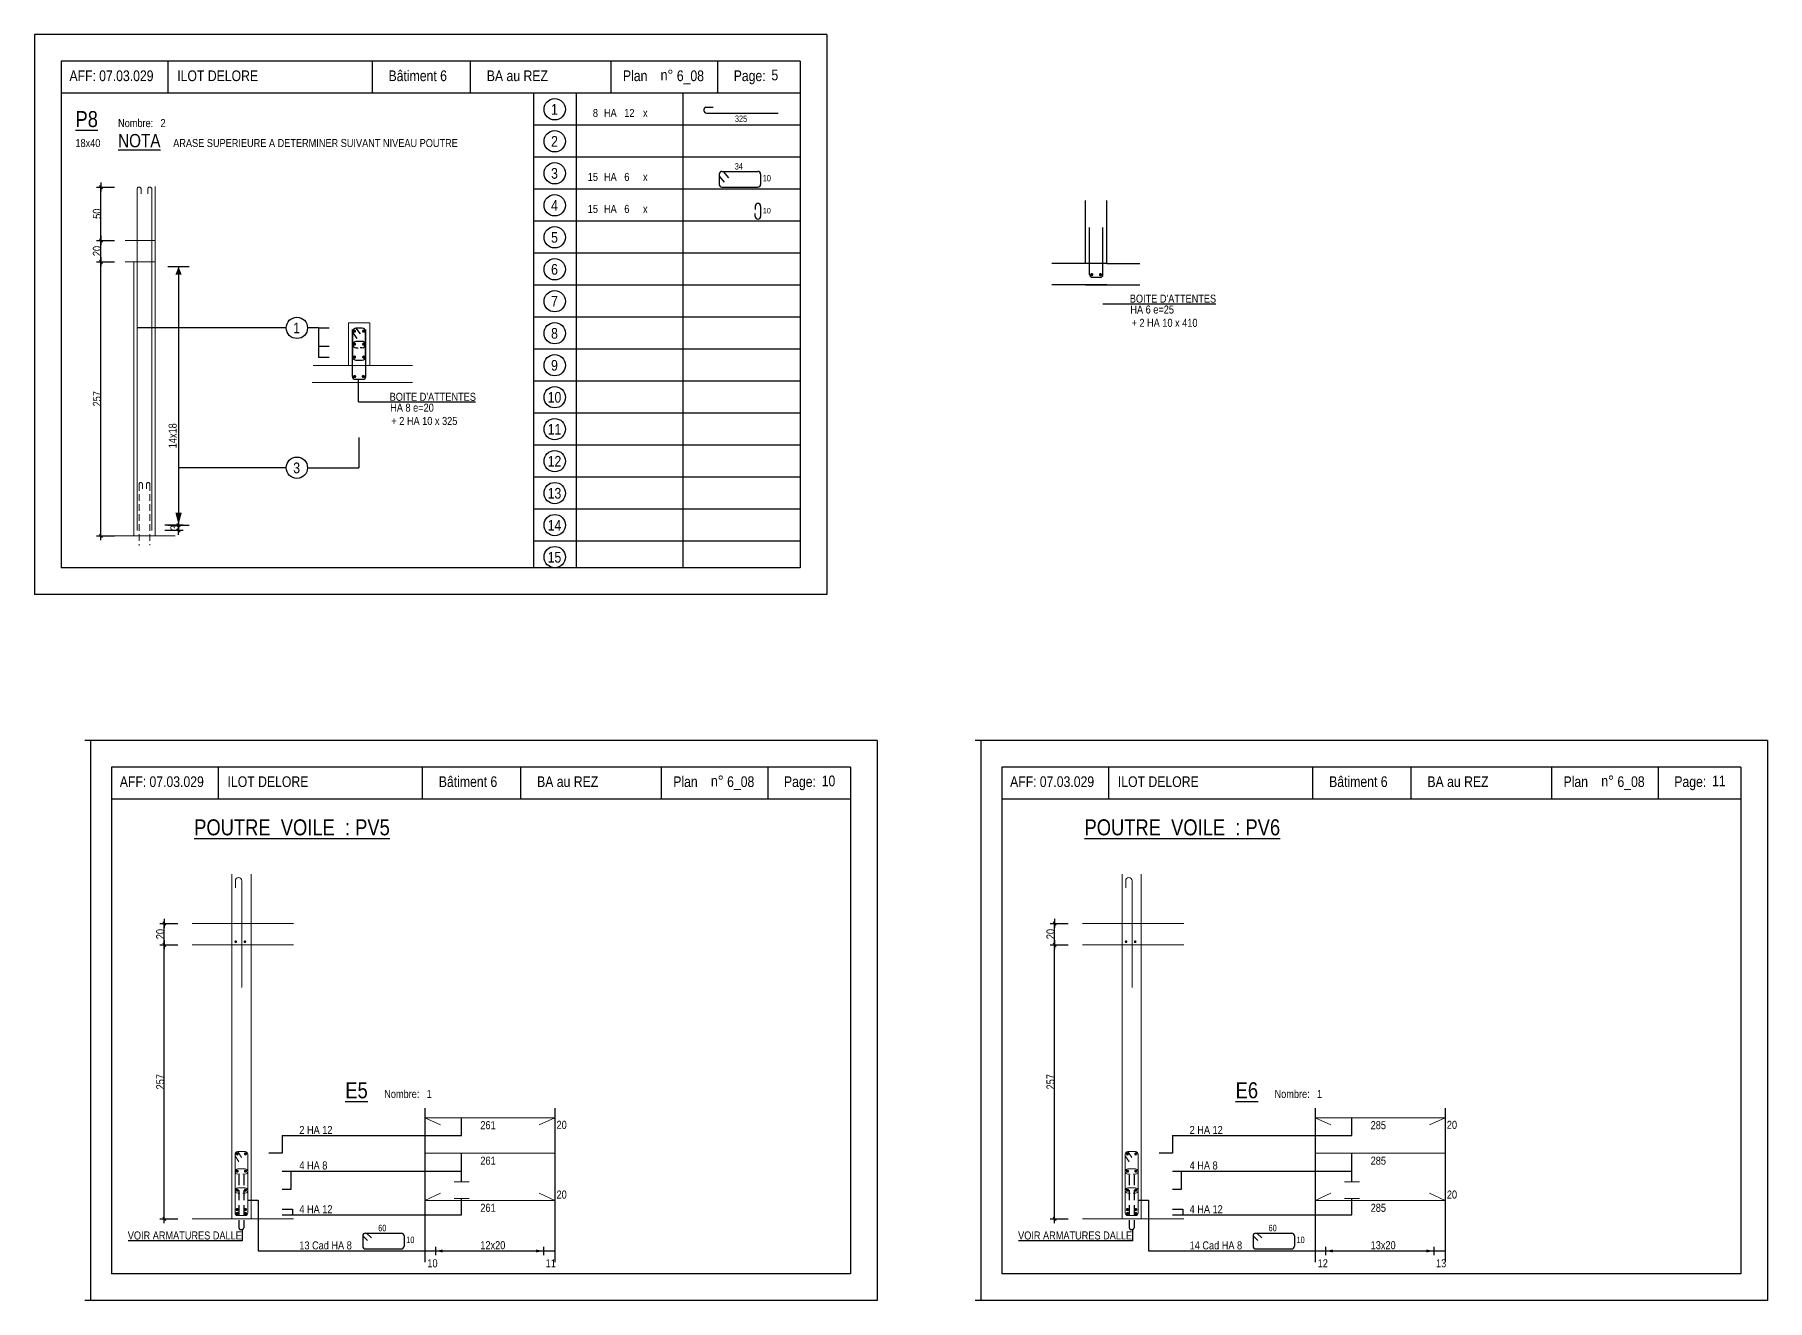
# Model space of a CAD drawing. Header units: metres. Extents: x -9927 to 45032, y -190416 to 12166.
# Drawn here: x 7102 to 10351, y -66940 to -64566 of the extents above; entities that cross this region are included whole.
import ezdxf
from ezdxf.enums import TextEntityAlignment as Align

# ---------------------------------------------------------------- set-up
doc = ezdxf.new("R2010")
doc.units = ezdxf.units.M
doc.header["$PDMODE"] = 65
doc.linetypes.add('CACHE2', pattern=[0.1875, 0.125, -0.0625])
for name, color, linetype in [('01_cote_gen', 4, 'Continuous'), ('01_fenetres', 171, 'Continuous'), ('01_linteaux', 3, 'Continuous'), ('01_sem', 42, 'Continuous'), ('01_texte', 230, 'Continuous'), ('AA_COTES', 2, 'Continuous')]:
    doc.layers.add(name, color=color, linetype=linetype)
doc.styles.add('STYLE2', font='ARIALN.TTF')
doc.dimstyles.new('JB25', dxfattribs={"dimscale": 0.1, "dimtxt": 150, "dimasz": 17, "dimexe": 0.1, "dimexo": 0.1, "dimgap": 0.09, "dimtad": 1, "dimdec": 1, "dimlfac": 0.5, "dimdsep": 46, "dimtxsty": 'STYLE2', "dimblk1": 'BOND_G', "dimblk2": 'BOND_D', "dimsah": 1, "dimcen": 1.5, "dimdle": 0.01, "dimse1": 1, "dimse2": 1, "dimclrd": 4, "dimclre": 2, "dimclrt": 5, "dimadec": 0, "dimazin": 0, "dimtfac": 2.333333, "dimtdec": 1, "dimtix": 1, "dimtmove": 2, "dimatfit": 3, "dimldrblk": 'BOND_G', "dimfxl": 1, "dimtolj": 1, "dimtzin": 0, "dimarcsym": 0})

# ---------------------------------------------------------------- blocks, each defined once
blk = doc.blocks.new('BOND_G')
at = {"layer": 'AA_COTES', "color": 0}
for p, q in [((5, 0), (-5, 0)), ((1.8, 1.8), (-1.8, -1.8)), ((0, -5), (0, 15))]:
    blk.add_line(p, q, dxfattribs=at)
blk = doc.blocks.new('BOND_D')
at = {"layer": 'AA_COTES', "color": 0}
for p, q in [((5, 0), (-5, 0)), ((-1.8, -1.8), (1.8, 1.8)), ((0, 5), (0, -15))]:
    blk.add_line(p, q, dxfattribs=at)
blk = doc.blocks.new('*D669')
at = {"layer": '01_cote_gen', "color": 4, "linetype": 'Continuous', "lineweight": -2, "transparency": 16777216}
blk.add_line((7226.5, -65503.8), (7226.5, -64993.2), dxfattribs=at)
at = {"layer": 'DEFPOINTS', "color": 0, "linetype": 'Continuous', "lineweight": 0, "transparency": 16777216}
for p in [(7226.5, -64991.5), (7235, -64991.5), (7244.6, -65505.5)]:
    blk.add_point(p, dxfattribs=at)
at = {"layer": '01_cote_gen', "color": 4, "linetype": 'Continuous', "lineweight": -2, "transparency": 16777216, "xscale": 1.7, "yscale": 1.7, "zscale": 1.7}
for name, p, rotation in [('BOND_D', (7226.5, -64991.5), 90), ('BOND_G', (7226.5, -65505.5), 270)]:
    blk.add_blockref(name, p, dxfattribs=dict(at, rotation=rotation))
at = {"layer": '01_cote_gen', "color": 5, "linetype": 'Continuous', "lineweight": 0, "transparency": 16777216, "insert": (7218.9, -65248.5), "char_height": 15, "attachment_point": 5, "rotation": 90, "style": 'STYLE2'}
blk.add_mtext('\\A1;257', dxfattribs=at)
blk = doc.blocks.new('*D670')
at = {"layer": '01_cote_gen', "color": 4, "linetype": 'Continuous', "lineweight": -2, "transparency": 16777216}
blk.add_line((7371.9, -65487.2), (7371.9, -65493.8), dxfattribs=at)
at = {"layer": 'DEFPOINTS', "color": 0, "linetype": 'Continuous', "lineweight": 0, "transparency": 16777216}
for p in [(7365.1, -65485.5), (7322, -65495.5), (7371.9, -65495.5)]:
    blk.add_point(p, dxfattribs=at)
at = {"layer": '01_cote_gen', "color": 4, "linetype": 'Continuous', "lineweight": -2, "transparency": 16777216, "xscale": 1.7, "yscale": 1.7, "zscale": 1.7}
for name, p, rotation in [('BOND_G', (7371.9, -65485.5), 90), ('BOND_D', (7371.9, -65495.5), 270)]:
    blk.add_blockref(name, p, dxfattribs=dict(at, rotation=rotation))
at = {"layer": '01_cote_gen', "color": 5, "linetype": 'Continuous', "lineweight": 0, "transparency": 16777216, "insert": (7364.2, -65490.5), "char_height": 15, "attachment_point": 5, "rotation": 90, "style": 'STYLE2'}
blk.add_mtext('\\A1;3', dxfattribs=at)
blk = doc.blocks.new('*D671')
at = {"layer": '01_cote_gen', "color": 4, "linetype": 'Continuous', "lineweight": -2, "transparency": 16777216}
blk.add_line((7226.5, -64989.8), (7226.5, -64953.2), dxfattribs=at)
at = {"layer": 'DEFPOINTS', "color": 0, "linetype": 'Continuous', "lineweight": 0, "transparency": 16777216}
for p in [(7226.5, -64951.5), (7314, -64951.5), (7314, -64991.5)]:
    blk.add_point(p, dxfattribs=at)
at = {"layer": '01_cote_gen', "color": 4, "linetype": 'Continuous', "lineweight": -2, "transparency": 16777216, "xscale": 1.7, "yscale": 1.7, "zscale": 1.7}
for name, p, rotation in [('BOND_D', (7226.5, -64951.5), 90), ('BOND_G', (7226.5, -64991.5), 270)]:
    blk.add_blockref(name, p, dxfattribs=dict(at, rotation=rotation))
at = {"layer": '01_cote_gen', "color": 5, "linetype": 'Continuous', "lineweight": 0, "transparency": 16777216, "insert": (7218.9, -64971.5), "char_height": 15, "attachment_point": 5, "rotation": 90, "style": 'STYLE2'}
blk.add_mtext('\\A1;20', dxfattribs=at)
blk = doc.blocks.new('*D672')
at = {"layer": '01_cote_gen', "color": 4, "linetype": 'Continuous', "lineweight": -2, "transparency": 16777216}
blk.add_line((7226.5, -64949.8), (7226.5, -64853.2), dxfattribs=at)
at = {"layer": 'DEFPOINTS', "color": 0, "linetype": 'Continuous', "lineweight": 0, "transparency": 16777216}
for p in [(7226.5, -64851.5), (7318, -64851.5), (7278.5, -64951.5)]:
    blk.add_point(p, dxfattribs=at)
at = {"layer": '01_cote_gen', "color": 4, "linetype": 'Continuous', "lineweight": -2, "transparency": 16777216, "xscale": 1.7, "yscale": 1.7, "zscale": 1.7}
for name, p, rotation in [('BOND_D', (7226.5, -64851.5), 90), ('BOND_G', (7226.5, -64951.5), 270)]:
    blk.add_blockref(name, p, dxfattribs=dict(at, rotation=rotation))
at = {"layer": '01_cote_gen', "color": 5, "linetype": 'Continuous', "lineweight": 0, "transparency": 16777216, "insert": (7218.9, -64901.5), "char_height": 15, "attachment_point": 5, "rotation": 90, "style": 'STYLE2'}
blk.add_mtext('\\A1;50', dxfattribs=at)
blk = doc.blocks.new('*D683')
at = {"layer": '01_cote_gen', "color": 4, "linetype": 'Continuous', "lineweight": -2, "transparency": 16777216}
blk.add_line((7345.2, -66784.9), (7345.2, -66274.3), dxfattribs=at)
at = {"layer": 'DEFPOINTS', "color": 0, "linetype": 'Continuous', "lineweight": 0, "transparency": 16777216}
for p in [(7345.2, -66272.6), (7404.8, -66272.6), (7397.7, -66786.6)]:
    blk.add_point(p, dxfattribs=at)
at = {"layer": '01_cote_gen', "color": 4, "linetype": 'Continuous', "lineweight": -2, "transparency": 16777216, "xscale": 1.7, "yscale": 1.7, "zscale": 1.7}
for name, p, rotation in [('BOND_D', (7345.2, -66272.6), 90), ('BOND_G', (7345.2, -66786.6), 270)]:
    blk.add_blockref(name, p, dxfattribs=dict(at, rotation=rotation))
at = {"layer": '01_cote_gen', "color": 5, "linetype": 'Continuous', "lineweight": 0, "transparency": 16777216, "insert": (7337.6, -66529.6), "char_height": 15, "attachment_point": 5, "rotation": 90, "style": 'STYLE2'}
blk.add_mtext('\\A1;257', dxfattribs=at)
blk = doc.blocks.new('*D684')
at = {"layer": '01_cote_gen', "color": 4, "linetype": 'Continuous', "lineweight": -2, "transparency": 16777216}
blk.add_line((7345.2, -66270.9), (7345.2, -66234.3), dxfattribs=at)
at = {"layer": 'DEFPOINTS', "color": 0, "linetype": 'Continuous', "lineweight": 0, "transparency": 16777216}
for p in [(7345.2, -66232.6), (7420.8, -66232.6), (7420.8, -66272.6)]:
    blk.add_point(p, dxfattribs=at)
at = {"layer": '01_cote_gen', "color": 4, "linetype": 'Continuous', "lineweight": -2, "transparency": 16777216, "xscale": 1.7, "yscale": 1.7, "zscale": 1.7}
for name, p, rotation in [('BOND_D', (7345.2, -66232.6), 90), ('BOND_G', (7345.2, -66272.6), 270)]:
    blk.add_blockref(name, p, dxfattribs=dict(at, rotation=rotation))
at = {"layer": '01_cote_gen', "color": 5, "linetype": 'Continuous', "lineweight": 0, "transparency": 16777216, "insert": (7337.6, -66252.6), "char_height": 15, "attachment_point": 5, "rotation": 90, "style": 'STYLE2'}
blk.add_mtext('\\A1;20', dxfattribs=at)
blk = doc.blocks.new('*D685')
at = {"layer": '01_cote_gen', "color": 4, "linetype": 'Continuous', "lineweight": -2, "transparency": 16777216}
blk.add_line((9014.4, -66784.9), (9014.4, -66274.3), dxfattribs=at)
at = {"layer": 'DEFPOINTS', "color": 0, "linetype": 'Continuous', "lineweight": 0, "transparency": 16777216}
for p in [(9014.4, -66272.6), (9074, -66272.6), (9066.9, -66786.6)]:
    blk.add_point(p, dxfattribs=at)
at = {"layer": '01_cote_gen', "color": 4, "linetype": 'Continuous', "lineweight": -2, "transparency": 16777216, "xscale": 1.7, "yscale": 1.7, "zscale": 1.7}
for name, p, rotation in [('BOND_D', (9014.4, -66272.6), 90), ('BOND_G', (9014.4, -66786.6), 270)]:
    blk.add_blockref(name, p, dxfattribs=dict(at, rotation=rotation))
at = {"layer": '01_cote_gen', "color": 5, "linetype": 'Continuous', "lineweight": 0, "transparency": 16777216, "insert": (9006.7, -66529.6), "char_height": 15, "attachment_point": 5, "rotation": 90, "style": 'STYLE2'}
blk.add_mtext('\\A1;257', dxfattribs=at)
blk = doc.blocks.new('*D686')
at = {"layer": '01_cote_gen', "color": 4, "linetype": 'Continuous', "lineweight": -2, "transparency": 16777216}
blk.add_line((9014.4, -66270.9), (9014.4, -66234.3), dxfattribs=at)
at = {"layer": 'DEFPOINTS', "color": 0, "linetype": 'Continuous', "lineweight": 0, "transparency": 16777216}
for p in [(9014.4, -66232.6), (9090, -66232.6), (9090, -66272.6)]:
    blk.add_point(p, dxfattribs=at)
at = {"layer": '01_cote_gen', "color": 4, "linetype": 'Continuous', "lineweight": -2, "transparency": 16777216, "xscale": 1.7, "yscale": 1.7, "zscale": 1.7}
for name, p, rotation in [('BOND_D', (9014.4, -66232.6), 90), ('BOND_G', (9014.4, -66272.6), 270)]:
    blk.add_blockref(name, p, dxfattribs=dict(at, rotation=rotation))
at = {"layer": '01_cote_gen', "color": 5, "linetype": 'Continuous', "lineweight": 0, "transparency": 16777216, "insert": (9006.7, -66252.6), "char_height": 15, "attachment_point": 5, "rotation": 90, "style": 'STYLE2'}
blk.add_mtext('\\A1;20', dxfattribs=at)

msp = doc.modelspace()

# ---------------------------------------------------------------- linework, layer by layer
at = {"layer": '01_cote_gen', "color": 2, "linetype": 'CACHE2', "lineweight": 0, "ltscale": 100}
for p, q in [((7298.02, -65408.5), (7298.02, -65524.06)), ((7304.02, -65408.5), (7304.02, -65417.47)), ((7312.02, -65408.5), (7312.02, -65417.47)), ((7318.02, -65408.5), (7318.02, -65523.21))]:
    msp.add_line(p, q, dxfattribs=at)
for centre in [(7301.02, -65408.5), (7315.02, -65408.5)]:
    msp.add_arc(centre, 3, 0, 180, dxfattribs=at)
at = {"layer": '01_fenetres', "ltscale": 30}
for p, q in [((7152.12, -64615.61), (7152.12, -65565.61)), ((7152.12, -64615.61), (7152.12, -65565.61)), ((7152.12, -64615.61), (7152.12, -65565.61)), ((8537.12, -64615.61), (7152.12, -64615.61)), ((7352.12, -64615.61), (7352.12, -64675.61)), ((7734.62, -64615.61), (7734.62, -64675.61)), ((7918.89, -64615.61), (7918.89, -64675.61)), ((8182.99, -64675.61), (8182.99, -64615.61)), ((8382.99, -64675.61), (8382.99, -64615.61)), ((8537.12, -64615.61), (8537.12, -65565.61)), ((8537.12, -64675.61), (7152.12, -64675.61)), ((8537.12, -65565.61), (7152.12, -65565.61)), ((7246.42, -65939.63), (7246.42, -66889.63)), ((8631.42, -65939.63), (7246.42, -65939.63)), ((7446.42, -65939.63), (7446.42, -65999.63)), ((7828.92, -65939.63), (7828.92, -65999.63)), ((8013.18, -65939.63), (8013.18, -65999.63)), ((8277.29, -65999.63), (8277.29, -65939.63)), ((8477.29, -65999.63), (8477.29, -65939.63)), ((8631.42, -65939.63), (8631.42, -66889.63)), ((8915.6, -65939.63), (8915.6, -66889.63)), ((10300.6, -65939.63), (8915.6, -65939.63)), ((9115.6, -65939.63), (9115.6, -65999.63)), ((9498.1, -65939.63), (9498.1, -65999.63)), ((9682.36, -65939.63), (9682.36, -65999.63)), ((9946.47, -65999.63), (9946.47, -65939.63)), ((10146.47, -65999.63), (10146.47, -65939.63)), ((10300.6, -65939.63), (10300.6, -66889.63)), ((8631.42, -65999.63), (7246.42, -65999.63)), ((10300.6, -65999.63), (8915.6, -65999.63)), ((8631.42, -66889.63), (7246.42, -66889.63)), ((10300.6, -66889.63), (8915.6, -66889.63))]:
    msp.add_line(p, q, dxfattribs=at)
at = {"layer": '01_linteaux', "linetype": 'Continuous'}
for p, q in [((8360.67, -64701.86), (8374.41, -64701.86)), ((8361.9, -64712.85), (8496.21, -64712.85)), ((8385.57, -64827.14), (8385.57, -64846.75)), ((8385.57, -64831.28), (8394.76, -64842.61)), ((8390.57, -64822.14), (8458.16, -64822.14)), ((8393.26, -64822.14), (8403.24, -64834.45)), ((8463.16, -64827.14), (8463.16, -64846.75)), ((8390.57, -64851.75), (8458.16, -64851.75)), ((8453.16, -64887.14), (8453.16, -64893.51)), ((8453.16, -64906.75), (8453.16, -64900.91)), ((8463.16, -64887.14), (8463.16, -64906.75)), ((9072.54, -64994.96), (9072.54, -64876.4)), ((9112.54, -64994.96), (9112.54, -64876.4)), ((9080.04, -65015.79), (9080.04, -64927.46)), ((9105.04, -65015.79), (9105.04, -64927.46)), ((9112.54, -64994.96), (9009.11, -64994.96)), ((9112.54, -64994.96), (9174.27, -64994.96)), ((9085.04, -65020.79), (9100.04, -65020.79)), ((9112.54, -65034.96), (9009.11, -65034.96)), ((9072.54, -65034.96), (9174.27, -65034.96)), ((7697.94, -65206.9), (7697.94, -65118.57)), ((7722.94, -65206.9), (7722.94, -65118.57)), ((7702.94, -65211.9), (7717.94, -65211.9)), ((7717.2, -66818.52), (7717.2, -66838.13)), ((7717.2, -66818.52), (7726.21, -66827.51)), ((7722.2, -66813.52), (7789.79, -66813.52)), ((7724.39, -66813.52), (7733.4, -66822.51)), ((7794.79, -66818.52), (7794.79, -66838.13)), ((9386.38, -66818.52), (9386.38, -66838.13)), ((9386.38, -66818.52), (9395.39, -66827.51)), ((9391.38, -66813.52), (9458.97, -66813.52)), ((9393.57, -66813.52), (9402.58, -66822.51)), ((9463.97, -66818.52), (9463.97, -66838.13)), ((7722.2, -66843.13), (7789.79, -66843.13)), ((9391.38, -66843.13), (9458.97, -66843.13))]:
    msp.add_line(p, q, dxfattribs=at)
at = {"layer": '01_linteaux', "linetype": 'Continuous', "const_width": 3, "flags": 128}
for points in [[(9082.58, -65015.75, -1), (9085.58, -65015.75, -1)], [(9098.92, -65015.75, -1), (9101.92, -65015.75, -1)], [(7700.48, -65206.86, -1), (7703.48, -65206.86, -1)], [(7716.82, -65206.86, -1), (7719.82, -65206.86, -1)]]:
    msp.add_lwpolyline(points, format="xyb", close=True, dxfattribs=at)
at = {"layer": '01_linteaux', "linetype": 'Continuous'}
for centre, start, end in [((8361.77, -64706.74), 102.77382, 192.77382), ((8361.9, -64707.85), 180, 270), ((8390.57, -64827.14), 90, 180), ((8458.16, -64827.14), 0, 90), ((8390.57, -64846.75), 180, 270), ((8458.16, -64846.75), 270, 0), ((8458.16, -64887.14), 90, 180), ((8458.16, -64887.14), 0, 90), ((8458.16, -64906.75), 180, 270), ((8458.16, -64906.75), 270, 0), ((9085.04, -65015.79), 180, 270), ((9100.04, -65015.79), 270, 0), ((7702.94, -65206.9), 180, 270), ((7717.94, -65206.9), 270, 0), ((7722.2, -66818.52), 90, 180), ((7789.79, -66818.52), 0, 90), ((9391.38, -66818.52), 90, 180), ((9458.97, -66818.52), 0, 90), ((7722.2, -66838.13), 180, 270), ((7789.79, -66838.13), 270, 0), ((9391.38, -66838.13), 180, 270), ((9458.97, -66838.13), 270, 0)]:
    msp.add_arc(centre, 5, start, end, dxfattribs=at)
at = {"layer": '01_sem', "color": 2, "lineweight": 0, "ltscale": 7}
for p, q in [((7294.02, -64855.5), (7294.02, -65495.5)), ((7302.02, -64855.5), (7302.02, -64863.9)), ((7314.02, -64855.5), (7314.02, -64863.9)), ((7322.02, -64855.5), (7322.02, -65495.5)), ((7328.02, -64850.54), (7328.02, -65505.5)), ((7328.02, -64951.5), (7271.64, -64951.5)), ((7288.02, -64991.5), (7271.58, -64991.5)), ((7288.02, -64991.5), (7288.02, -65505.5)), ((7328.02, -64991.5), (7288.02, -64991.5)), ((7690.44, -65186.07), (7690.44, -65106.07)), ((7730.44, -65106.07), (7690.44, -65106.07)), ((7690.44, -65186.07), (7690.44, -65106.07)), ((7730.44, -65106.07), (7690.44, -65106.07)), ((7730.44, -65186.07), (7730.44, -65106.07)), ((7690.44, -65186.07), (7624.35, -65186.07)), ((7690.44, -65186.07), (7730.44, -65186.07)), ((7690.44, -65186.07), (7730.44, -65186.07)), ((7730.44, -65186.07), (7810.74, -65186.07)), ((7622.26, -65218.07), (7810.74, -65218.07)), ((7365.57, -65505.5), (7232.29, -65505.5)), ((7471.75, -66140.45), (7471.75, -66786.62)), ((7478.43, -66152.62), (7478.43, -66165.7)), ((7490.43, -66152.62), (7490.43, -66352.62)), ((7507.75, -66140.45), (7507.75, -66786.62)), ((9140.93, -66140.45), (9140.93, -66786.62)), ((9147.61, -66152.62), (9147.61, -66165.7)), ((9159.61, -66152.62), (9159.61, -66352.62)), ((9176.93, -66140.45), (9176.93, -66786.62)), ((7397.7, -66232.62), (7587.69, -66232.62)), ((9066.88, -66232.62), (9256.87, -66232.62)), ((7397.7, -66272.62), (7587.69, -66272.62)), ((9066.88, -66272.62), (9256.87, -66272.62)), ((7833.63, -66597.09), (8077.11, -66597.09)), ((7833.63, -66597.09), (7862.95, -66610.43)), ((8077.11, -66597.09), (8047.78, -66610.43)), ((9502.81, -66597.09), (9746.29, -66597.09)), ((9502.81, -66597.09), (9532.13, -66610.43)), ((9746.29, -66597.09), (9716.96, -66610.43)), ((7477.75, -66665.62), (7477.75, -66775.62)), ((7477.75, -66668.41), (7485.1, -66679.6)), ((7482.75, -66660.62), (7496.75, -66660.62)), ((7482.75, -66660.62), (7490.1, -66671.82)), ((7501.75, -66665.62), (7501.75, -66775.62)), ((7833.63, -66663.65), (8077.11, -66663.65)), ((9146.93, -66665.62), (9146.93, -66775.62)), ((9146.93, -66668.41), (9154.28, -66679.6)), ((9151.93, -66660.62), (9165.93, -66660.62)), ((9151.93, -66660.62), (9159.28, -66671.82)), ((9170.93, -66665.62), (9170.93, -66775.62)), ((9502.81, -66663.65), (9746.29, -66663.65)), ((7482.75, -66692.96), (7496.75, -66692.96)), ((7482.75, -66702.96), (7487.09, -66702.96)), ((7496.75, -66702.96), (7492.41, -66702.96)), ((7888.6, -66717.11), (7916.75, -66717.11)), ((9151.93, -66692.96), (9165.93, -66692.96)), ((9151.93, -66702.96), (9156.27, -66702.96)), ((9165.93, -66702.96), (9161.59, -66702.96)), ((9557.78, -66717.11), (9585.93, -66717.11)), ((7482.75, -66728.65), (7496.75, -66728.65)), ((7482.75, -66738.65), (7487.09, -66738.65)), ((7496.75, -66738.65), (7492.41, -66738.65)), ((7833.63, -66752.03), (7862.95, -66738.69)), ((7833.63, -66752.03), (8077.11, -66752.03)), ((7888.6, -66748.38), (7916.75, -66748.38)), ((8077.11, -66752.03), (8047.78, -66738.69)), ((9151.93, -66728.65), (9165.93, -66728.65)), ((9151.93, -66738.65), (9156.27, -66738.65)), ((9165.93, -66738.65), (9161.59, -66738.65)), ((9502.81, -66752.03), (9532.13, -66738.69)), ((9502.81, -66752.03), (9746.29, -66752.03)), ((9557.78, -66748.38), (9585.93, -66748.38)), ((9746.29, -66752.03), (9716.96, -66738.69)), ((7397.7, -66786.62), (7587.69, -66786.62)), ((7414.33, -66786.62), (7566.63, -66786.62)), ((7482.75, -66780.62), (7496.75, -66780.62)), ((9066.88, -66786.62), (9256.87, -66786.62)), ((9083.51, -66786.62), (9235.81, -66786.62)), ((9151.93, -66780.62), (9165.93, -66780.62))]:
    msp.add_line(p, q, dxfattribs=at)
at = {"layer": '01_sem', "color": 2, "lineweight": 0, "ltscale": 7, "flags": 128}
for points, const_width in [([(7477.95, -66266.92, 1), (7480.45, -66266.92, 1)], 2.5), ([(7494.97, -66266.92, 1), (7497.47, -66266.92, 1)], 2.5), ([(9147.13, -66266.92, 1), (9149.63, -66266.92, 1)], 2.5), ([(9164.15, -66266.92, 1), (9166.65, -66266.92, 1)], 2.5), ([(7480.27, -66664.93, 1), (7483.27, -66664.93, 1)], 3), ([(7495.91, -66664.93, 1), (7498.91, -66664.93, 1)], 3), ([(9149.45, -66664.93, 1), (9152.45, -66664.93, 1)], 3), ([(9165.08, -66664.93, 1), (9168.08, -66664.93, 1)], 3), ([(7480.27, -66697.27, 1), (7483.27, -66697.27, 1)], 3), ([(7495.91, -66697.27, 1), (7498.91, -66697.27, 1)], 3), ([(9149.45, -66697.27, 1), (9152.45, -66697.27, 1)], 3), ([(9165.08, -66697.27, 1), (9168.08, -66697.27, 1)], 3), ([(7480.27, -66732.96, 1), (7483.27, -66732.96, 1)], 3), ([(7495.91, -66732.96, 1), (7498.91, -66732.96, 1)], 3), ([(9149.45, -66732.96, 1), (9152.45, -66732.96, 1)], 3), ([(9165.08, -66732.96, 1), (9168.08, -66732.96, 1)], 3), ([(7480.27, -66769.36, 1), (7483.27, -66769.36, 1)], 3), ([(7480.27, -66776.78, 1), (7483.27, -66776.78, 1)], 3), ([(7495.91, -66769.36, 1), (7498.91, -66769.36, 1)], 3), ([(7495.91, -66776.78, 1), (7498.91, -66776.78, 1)], 3), ([(9149.45, -66769.36, 1), (9152.45, -66769.36, 1)], 3), ([(9149.45, -66776.78, 1), (9152.45, -66776.78, 1)], 3), ([(9165.08, -66769.36, 1), (9168.08, -66769.36, 1)], 3), ([(9165.08, -66776.78, 1), (9168.08, -66776.78, 1)], 3)]:
    msp.add_lwpolyline(points, format="xyb", close=True, dxfattribs=dict(at, const_width=const_width))
at = {"layer": '01_sem', "color": 2, "lineweight": 0, "ltscale": 7}
for centre, radius, start, end in [((7298.02, -64855.5), 4, 0, 180), ((7318.02, -64855.5), 4, 0, 180), ((7484.43, -66152.62), 6, 90, 180), ((7484.43, -66152.62), 6, 0, 90), ((9153.61, -66152.62), 6, 90, 180), ((9153.61, -66152.62), 6, 0, 90), ((7482.75, -66665.62), 5, 90, 180), ((7496.75, -66665.62), 5, 0, 90), ((9151.93, -66665.62), 5, 90, 180), ((9165.93, -66665.62), 5, 0, 90), ((7482.75, -66697.96), 5, 90, 180), ((7482.75, -66697.96), 5, 180, 270), ((7496.75, -66697.96), 5, 0, 90), ((7496.75, -66697.96), 5, 270, 0), ((9151.93, -66697.96), 5, 90, 180), ((9151.93, -66697.96), 5, 180, 270), ((9165.93, -66697.96), 5, 0, 90), ((9165.93, -66697.96), 5, 270, 0), ((7482.75, -66733.65), 5, 90, 180), ((7482.75, -66733.65), 5, 180, 270), ((7496.75, -66733.65), 5, 0, 90), ((7496.75, -66733.65), 5, 270, 0), ((9151.93, -66733.65), 5, 90, 180), ((9151.93, -66733.65), 5, 180, 270), ((9165.93, -66733.65), 5, 0, 90), ((9165.93, -66733.65), 5, 270, 0), ((7482.75, -66775.62), 5, 180, 270), ((7496.75, -66775.62), 5, 270, 0), ((9151.93, -66775.62), 5, 180, 270), ((9165.93, -66775.62), 5, 270, 0)]:
    msp.add_arc(centre, radius, start, end, dxfattribs=at)
at = {"layer": '01_texte', "ltscale": 30}
for p, q in [((8587.12, -64565.61), (7102.12, -64565.61)), ((7102.12, -64565.61), (7102.12, -65615.61)), ((8587.12, -64565.61), (8587.12, -65615.61)), ((8587.12, -64565.61), (8587.12, -65615.61)), ((8037.12, -64675.61), (8037.12, -65565.61)), ((8117.12, -64675.61), (8117.12, -65565.61)), ((8317.12, -64675.61), (8317.12, -65565.61)), ((8537.12, -64735.61), (8037.12, -64735.61)), ((8537.12, -64795.61), (8037.12, -64795.61)), ((8537.12, -64855.61), (8037.12, -64855.61)), ((8537.12, -64915.61), (8037.12, -64915.61)), ((7351.75, -65000.78), (7392.07, -65000.78)), ((7371.91, -65000.78), (7371.91, -65492.37)), ((8537.12, -64975.61), (8037.12, -64975.61)), ((8537.12, -65035.61), (8037.12, -65035.61)), ((8537.12, -65095.61), (8037.12, -65095.61)), ((7698.44, -65170.07), (7698.44, -65122.07)), ((7698.44, -65124.62), (7706.43, -65135.35)), ((7716.44, -65116.07), (7704.44, -65116.07)), ((7704.44, -65116.07), (7712.43, -65126.8)), ((7722.44, -65170.07), (7722.44, -65122.07)), ((7716.44, -65141.01), (7704.44, -65141.01)), ((7704.44, -65153.01), (7708.62, -65153.01)), ((7716.44, -65153.01), (7712.25, -65153.01)), ((8537.12, -65155.61), (8037.12, -65155.61)), ((7704.44, -65176.07), (7716.44, -65176.07)), ((8537.12, -65215.61), (8037.12, -65215.61)), ((8537.12, -65275.61), (8037.12, -65275.61)), ((8537.12, -65335.61), (8037.12, -65335.61)), ((8537.12, -65395.61), (8037.12, -65395.61)), ((8537.12, -65455.61), (8037.12, -65455.61)), ((7351.75, -65485.5), (7392.07, -65485.5)), ((8537.12, -65515.61), (8037.12, -65515.61)), ((8587.12, -65615.61), (7102.12, -65615.61)), ((8681.42, -65889.63), (7196.42, -65889.63)), ((7206.83, -65889.63), (7206.83, -66939.63)), ((8681.42, -65889.63), (8681.42, -66939.63)), ((10350.6, -65889.63), (8865.6, -65889.63)), ((8876.01, -65889.63), (8876.01, -66939.63)), ((10350.6, -65889.63), (10350.6, -66939.63)), ((7833.63, -66579.15), (7833.63, -66868.13)), ((8077.11, -66579.15), (8077.11, -66868.13)), ((9502.81, -66579.15), (9502.81, -66868.13)), ((9746.29, -66579.15), (9746.29, -66868.13)), ((7902.64, -66630.5), (7902.64, -66597.09)), ((9571.82, -66630.5), (9571.82, -66597.09)), ((7566.22, -66630.5), (7902.64, -66630.5)), ((7566.22, -66630.5), (7566.22, -66663.43)), ((9235.4, -66630.5), (9571.82, -66630.5)), ((9235.4, -66630.5), (9235.4, -66663.43)), ((7566.22, -66663.43), (7541.23, -66663.43)), ((7902.64, -66717.11), (7902.64, -66663.65)), ((9235.4, -66663.43), (9210.4, -66663.43)), ((9571.82, -66717.11), (9571.82, -66663.65)), ((7566.22, -66697.06), (7902.64, -66697.06)), ((7582.41, -66697.06), (7582.41, -66731.92)), ((9235.4, -66697.06), (9571.82, -66697.06)), ((9251.59, -66697.06), (9251.59, -66731.92)), ((7501.75, -66751.59), (7520.92, -66751.59)), ((7520.92, -66751.59), (7520.92, -66846.99)), ((7582.41, -66731.92), (7565.91, -66731.92)), ((7902.64, -66779.13), (7902.64, -66748.38)), ((9170.93, -66751.59), (9190.1, -66751.59)), ((9190.1, -66751.59), (9190.1, -66846.99)), ((9251.59, -66731.92), (9235.09, -66731.92)), ((9571.82, -66779.13), (9571.82, -66748.38)), ((7566.22, -66779.13), (7902.64, -66779.13)), ((7566.41, -66768.66), (7585.77, -66768.66)), ((7585.77, -66768.66), (7585.77, -66779.13)), ((9235.4, -66779.13), (9571.82, -66779.13)), ((9235.59, -66768.66), (9254.94, -66768.66)), ((9254.94, -66768.66), (9254.94, -66779.13)), ((7491.04, -66806.68), (7491.04, -66827.9)), ((9160.22, -66806.68), (9160.22, -66827.9)), ((7491.04, -66827.9), (7277.25, -66827.9)), ((7520.92, -66846.99), (8077.11, -66846.99)), ((7853.34, -66838.93), (7853.34, -66854.57)), ((8056.02, -66838.93), (8056.02, -66854.57)), ((9160.22, -66827.9), (8946.43, -66827.9)), ((9190.1, -66846.99), (9746.29, -66846.99)), ((9522.52, -66838.93), (9522.52, -66854.57)), ((9725.2, -66838.93), (9725.2, -66854.57)), ((8681.42, -66939.63), (7196.42, -66939.63)), ((10350.6, -66939.63), (8865.6, -66939.63))]:
    msp.add_line(p, q, dxfattribs=at)
at = {"layer": '01_texte'}
for p, q in [((9105.04, -65070.32), (9316.36, -65070.32)), ((7573.74, -65115.58), (7294.02, -65115.58)), ((7634.22, -65115.58), (7613.74, -65115.58)), ((7634.22, -65115.58), (7634.22, -65170.56)), ((7634.22, -65115.58), (7654.23, -65115.58)), ((7634.22, -65149.86), (7654.23, -65149.86)), ((7634.22, -65170.56), (7654.23, -65170.56)), ((7709.46, -65254.37), (7709.46, -65211.9)), ((7709.46, -65254.37), (7928.69, -65254.37)), ((7709.65, -65321), (7709.65, -65378.02)), ((7573.74, -65378.02), (7371.91, -65378.02)), ((7613.74, -65378.02), (7709.65, -65378.02))]:
    msp.add_line(p, q, dxfattribs=at)
at = {"layer": '01_texte', "linetype": 'CACHE2', "ltscale": 150}
for p, q in [((7485.21, -66704.84), (7485.21, -66803.68)), ((7494.04, -66704.84), (7494.04, -66803.68)), ((9154.39, -66704.84), (9154.39, -66803.68)), ((9163.22, -66704.84), (9163.22, -66803.68)), ((7488.21, -66806.68), (7491.04, -66806.68)), ((9157.39, -66806.68), (9160.22, -66806.68))]:
    msp.add_line(p, q, dxfattribs=at)
at = {"layer": '01_texte', "ltscale": 30, "const_width": 3, "flags": 128}
for points in [[(7703.37, -65121.77, -1), (7700.37, -65121.77, -1)], [(7717.5, -65121.77, 1), (7720.5, -65121.77, 1)], [(7703.37, -65146.2, 1), (7700.37, -65146.2, 1)], [(7717.5, -65146.2, -1), (7720.5, -65146.2, -1)], [(7703.37, -65170.37, 1), (7700.37, -65170.37, 1)], [(7717.5, -65170.37, -1), (7720.5, -65170.37, -1)]]:
    msp.add_lwpolyline(points, format="xyb", close=True, dxfattribs=at)
at = {"layer": '01_texte'}
for centre in [(8077.12, -64705.61), (8077.12, -64765.61), (8077.12, -64825.61), (8077.12, -64885.61), (8077.12, -64945.61), (8077.12, -65005.61), (8077.12, -65065.61), (7593.74, -65115.58), (8077.12, -65125.61), (8077.12, -65185.61), (8077.12, -65245.61), (8077.12, -65305.61), (7593.74, -65378.02), (8077.12, -65365.61), (8077.12, -65425.61), (8077.12, -65485.61), (8077.12, -65545.61)]:
    msp.add_circle(centre, 20, dxfattribs=at)
at = {"layer": '01_texte', "ltscale": 30}
for centre, start, end in [((7704.44, -65122.07), 90.00091, 180), ((7716.44, -65122.07), 0, 90.00091), ((7704.44, -65147.01), 90.00091, 180), ((7704.44, -65147.01), 180, 269.99909), ((7716.44, -65147.01), 0, 90.00091), ((7716.44, -65147.01), 269.99909, 360), ((7704.44, -65170.07), 180, 270), ((7716.44, -65170.07), 270, 0)]:
    msp.add_arc(centre, 6, start, end, dxfattribs=at)
at = {"layer": '01_texte', "linetype": 'CACHE2', "ltscale": 150}
for centre, start, end in [((7488.21, -66803.68), 180, 270), ((7491.04, -66803.68), 270, 0), ((9157.39, -66803.68), 180, 270), ((9160.22, -66803.68), 270, 0)]:
    msp.add_arc(centre, 3, start, end, dxfattribs=at)
at = {"layer": '01_texte', "ltscale": 30}
for points in [[(7371.91, -65000.78), (7366.01, -65015.85), (7371.91, -65015.85)], [(7371.91, -65000.78), (7377.81, -65015.85), (7371.91, -65015.85)], [(7371.91, -65485.5), (7366.01, -65462.43), (7371.91, -65462.43)], [(7371.91, -65485.5), (7377.81, -65462.43), (7371.91, -65462.43)], [(7853.34, -66846.99), (7867.17, -66844.24), (7867.17, -66846.99)], [(7853.34, -66846.99), (7867.17, -66849.75), (7867.17, -66846.99)], [(8056.02, -66846.99), (8042.19, -66844.24), (8042.19, -66846.99)], [(8056.02, -66846.99), (8042.19, -66849.75), (8042.19, -66846.99)], [(9522.52, -66846.99), (9536.34, -66844.24), (9536.34, -66846.99)], [(9522.52, -66846.99), (9536.34, -66849.75), (9536.34, -66846.99)], [(9725.2, -66846.99), (9711.37, -66844.24), (9711.37, -66846.99)], [(9725.2, -66846.99), (9711.37, -66849.75), (9711.37, -66846.99)]]:
    msp.add_solid(points, dxfattribs=at)

# ---------------------------------------------------------------- texts
at = {"layer": '01_texte', "style": 'STYLE2'}
for s, height, p in [('AFF:', 20, (7167.42, -64652.76)), ('07.03.029', 20, (7223.08, -64652.76)), ('ILOT DELORE', 20, (7369.47, -64652.76)), ('Bâtiment 6', 20, (7765.57, -64652.76)), ('BA au REZ', 20, (7949.83, -64652.76)), ('Plan', 20, (8205.04, -64652.76)), ('n%%D', 20, (8275.72, -64651.32)), ('6_08', 20, (8306.06, -64652.76)), ('Page:', 20, (8412.71, -64652.76)), ('5', 20, (8483.39, -64651.32)), ('%%UP8', 30, (7178.7, -64739)), ('HA', 15, (8169.41, -64720.01)), ('12', 15, (8207.58, -64720.01)), ('Nombre:', 15, (7258.51, -64739)), ('2', 15, (7338.14, -64739)), ('325', 12, (8414.96, -64729.35)), ('18x40', 15, (7178.51, -64776.43)), ('%%UNOTA', 25, (7258.51, -64776.97)), ('ARASE SUPERIEURE A DETERMINER SUIVANT NIVEAU POUTRE', 15, (7361.92, -64776.43)), ('34', 12, (8414.63, -64818.59)), ('HA', 15, (8169.41, -64840.01)), ('6', 15, (8207.58, -64840.01)), ('10', 12, (8467.14, -64840.8)), ('HA', 15, (8169.41, -64900.01)), ('6', 15, (8207.58, -64900.01)), ('10', 10, (8467.14, -64900.8)), ('AFF:', 20, (7261.72, -65976.78)), ('07.03.029', 20, (7317.38, -65976.78)), ('ILOT DELORE', 20, (7463.77, -65976.78)), ('Bâtiment 6', 20, (7859.87, -65976.78)), ('BA au REZ', 20, (8044.13, -65976.78)), ('Plan', 20, (8299.33, -65976.78)), ('n%%D', 20, (8370.02, -65975.34)), ('6_08', 20, (8400.36, -65976.78)), ('Page:', 20, (8507, -65976.78)), ('10', 20, (8577.69, -65975.34)), ('AFF:', 20, (8930.9, -65976.78)), ('07.03.029', 20, (8986.56, -65976.78)), ('ILOT DELORE', 20, (9132.95, -65976.78)), ('Bâtiment 6', 20, (9529.05, -65976.78)), ('BA au REZ', 20, (9713.31, -65976.78)), ('Plan', 20, (9968.51, -65976.78)), ('n%%D', 20, (10039.2, -65975.34)), ('6_08', 20, (10069.54, -65976.78)), ('Page:', 20, (10176.18, -65976.78)), ('11', 20, (10246.87, -65975.34)), ('%%UE5', 30, (7684.56, -66560.64)), ('Nombre:', 15, (7757.52, -66560.01)), ('1', 15, (7837.15, -66560.01)), ('%%UE6', 30, (9353.74, -66560.64)), ('Nombre:', 15, (9426.7, -66560.01)), ('1', 15, (9506.33, -66560.01)), ('2 HA 12', 15, (7598.35, -66627.54)), ('261', 15, (7937.72, -66618.54)), ('20', 15, (8080.58, -66617.9)), ('2 HA 12', 15, (9267.53, -66627.54)), ('285', 15, (9606.9, -66618.54)), ('20', 15, (9749.75, -66617.9)), ('4 HA 8', 15, (7598.35, -66694.1)), ('261', 15, (7937.72, -66685.1)), ('4 HA 8', 15, (9267.53, -66694.1)), ('285', 15, (9606.9, -66685.1)), ('20', 15, (8080.58, -66748.7)), ('20', 15, (9749.75, -66748.7)), ('4 HA 12', 15, (7598.35, -66776.18)), ('261', 15, (7937.72, -66773.48)), ('4 HA 12', 15, (9267.53, -66776.18)), ('285', 15, (9606.9, -66773.48)), ('VOIR ARMATURES DALLE', 15, (7276.72, -66825.39)), ('60', 12, (7746.26, -66809.97)), ('10', 12, (7798.77, -66832.18)), ('VOIR ARMATURES DALLE', 15, (8945.9, -66825.39)), ('60', 12, (9415.44, -66809.97)), ('10', 12, (9467.95, -66832.18)), ('13 Cad HA 8', 15, (7598.35, -66844.04)), ('12x20', 15, (7937.72, -66843.69)), ('14 Cad HA 8', 15, (9267.53, -66844.04)), ('13x20', 15, (9606.9, -66843.69)), ('10', 15, (7838.4, -66877.64)), ('11', 15, (8060.26, -66877.64)), ('12', 15, (9507.58, -66877.64)), ('13', 15, (9729.44, -66877.64))]:
    msp.add_text(s, height=height, dxfattribs=at).set_placement(p)
for s, p in [('1', (8076.72, -64705.84)), ('2', (8076.72, -64765.84)), ('3', (8076.72, -64825.84)), ('4', (8076.72, -64885.84)), ('5', (8076.72, -64945.84)), ('6', (8076.72, -65005.84)), ('7', (8076.72, -65065.84)), ('1', (7593.34, -65115.81)), ('8', (8076.72, -65125.84)), ('9', (8076.72, -65185.84)), ('10', (8076.72, -65245.84)), ('11', (8076.72, -65305.84)), ('12', (8076.72, -65365.84)), ('3', (7593.34, -65378.25)), ('13', (8076.72, -65425.84)), ('14', (8076.72, -65485.84)), ('15', (8076.72, -65545.84))]:
    msp.add_text(s, height=20, dxfattribs=at).set_placement(p, align=Align.MIDDLE_CENTER)
for s, p in [('8', (8158.21, -64720.01)), ('15', (8158.21, -64840.01)), ('15', (8158.21, -64900.01)), ("BOITE D'ATTENTES", (9317.13, -65068.29)), ('HA 6 e=25', (9238.07, -65088.69)), ('+ 2 HA 10 x 410', (9282.27, -65113.62)), ("BOITE D'ATTENTES", (7929.46, -65252.35)), ('HA 8 e=20', (7850.4, -65272.74)), ('+ 2 HA 10 x 325', (7894.6, -65297.67))]:
    msp.add_text(s, height=15, dxfattribs=at).set_placement(p, align=Align.RIGHT)
for p in [(8247, -64720.01), (8247, -64840.01), (8247, -64900.01)]:
    msp.add_text('x', height=15, dxfattribs=at).set_placement(p, align=Align.CENTER)
msp.add_text('14x18', height=15, rotation=90, dxfattribs=at).set_placement((7368.31, -65341.36))
for s, p in [('%%UPOUTRE  VOILE  : PV5', (7584.61, -66052.39)), ('%%UPOUTRE  VOILE  : PV6', (9253.79, -66052.39))]:
    msp.add_text(s, height=30, dxfattribs=at).set_placement(p, align=Align.MIDDLE)

# ---------------------------------------------------------------- dimensions: what is measured, and where the dimension line sits
at = {"layer": '01_cote_gen', "linetype": 'Continuous', "lineweight": 0}
for base, p1, p2, picture, middle in [((7226.53, -64851.5), (7278.5, -64951.5), (7318.02, -64851.5), '*D672', (7218.86, -64901.5)), ((7226.53, -64951.5), (7313.99, -64991.5), (7313.99, -64951.5), '*D671', (7218.86, -64971.5)), ((7226.53, -64991.5), (7244.65, -65505.5), (7235.03, -64991.5), '*D669', (7218.86, -65248.5)), ((7345.22, -66232.62), (7420.81, -66272.62), (7420.81, -66232.62), '*D684', (7337.56, -66252.62)), ((9014.4, -66232.62), (9089.99, -66272.62), (9089.99, -66232.62), '*D686', (9006.74, -66252.62)), ((7345.22, -66272.62), (7397.7, -66786.62), (7404.82, -66272.62), '*D683', (7337.56, -66529.62)), ((9014.4, -66272.62), (9066.88, -66786.62), (9074, -66272.62), '*D685', (9006.74, -66529.62))]:
    dim = msp.add_linear_dim(base=base, p1=p1, p2=p2, angle=90, dimstyle='JB25', dxfattribs=at)
    dim.commit()
    dim.dimension.update_dxf_attribs({"geometry": picture, "text_midpoint": middle})
dim = msp.add_linear_dim(base=(7371.91, -65495.5), p1=(7365.09, -65485.5), p2=(7322.02, -65495.5), angle=90, text='3', dimstyle='JB25', dxfattribs=at)
dim.commit()
dim.dimension.update_dxf_attribs({"geometry": '*D670', "text_midpoint": (7364.24, -65490.5)})

doc.saveas('drawing.dxf')
